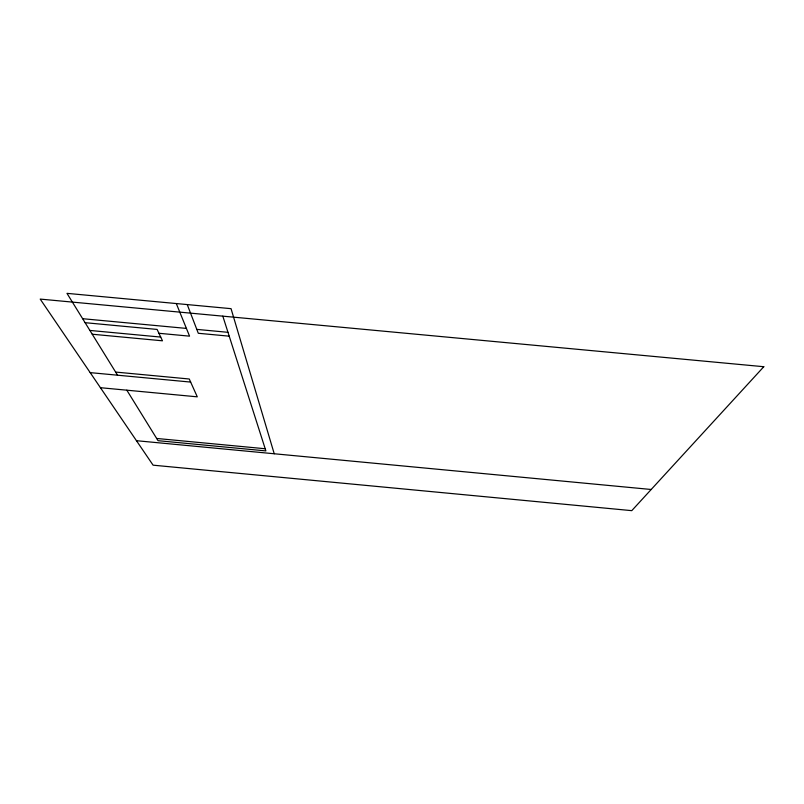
<?xml version="1.0" encoding="UTF-8"?>
<svg xmlns="http://www.w3.org/2000/svg" width="804" height="804" viewBox="0 0 804 804"><rect width="100%" height="100%" fill="white"/><g stroke="black" fill="none" stroke-linecap="round" stroke-linejoin="round"><path stroke-width="1.21" d="M82.641 318.706L186.417 328.414M196.799 329.389L227.974 332.313M85.103 322.685L157.112 329.429L162.468 340.806L92.239 334.223M229.21 336.172L198.297 333.278L187.242 304.575M159.011 333.288L189.563 336.152L176.297 303.55M89.897 330.434L160.71 337.077M115.625 372.071L189.272 379.006L197.281 396.834L100.43 387.699M90.189 372.624L190.659 382.081M156.669 438.461L265.189 448.743M136.459 440.703L651.18 489.485M117.565 375.207L66.973 293.349L231.049 308.666L274.224 453.757M126.831 390.191L158.036 440.682L265.883 450.903L222.819 316.153M763.8 366.714L631.773 510.651L153.092 465.174L40.2 299.088L763.8 366.714"/></g></svg>
